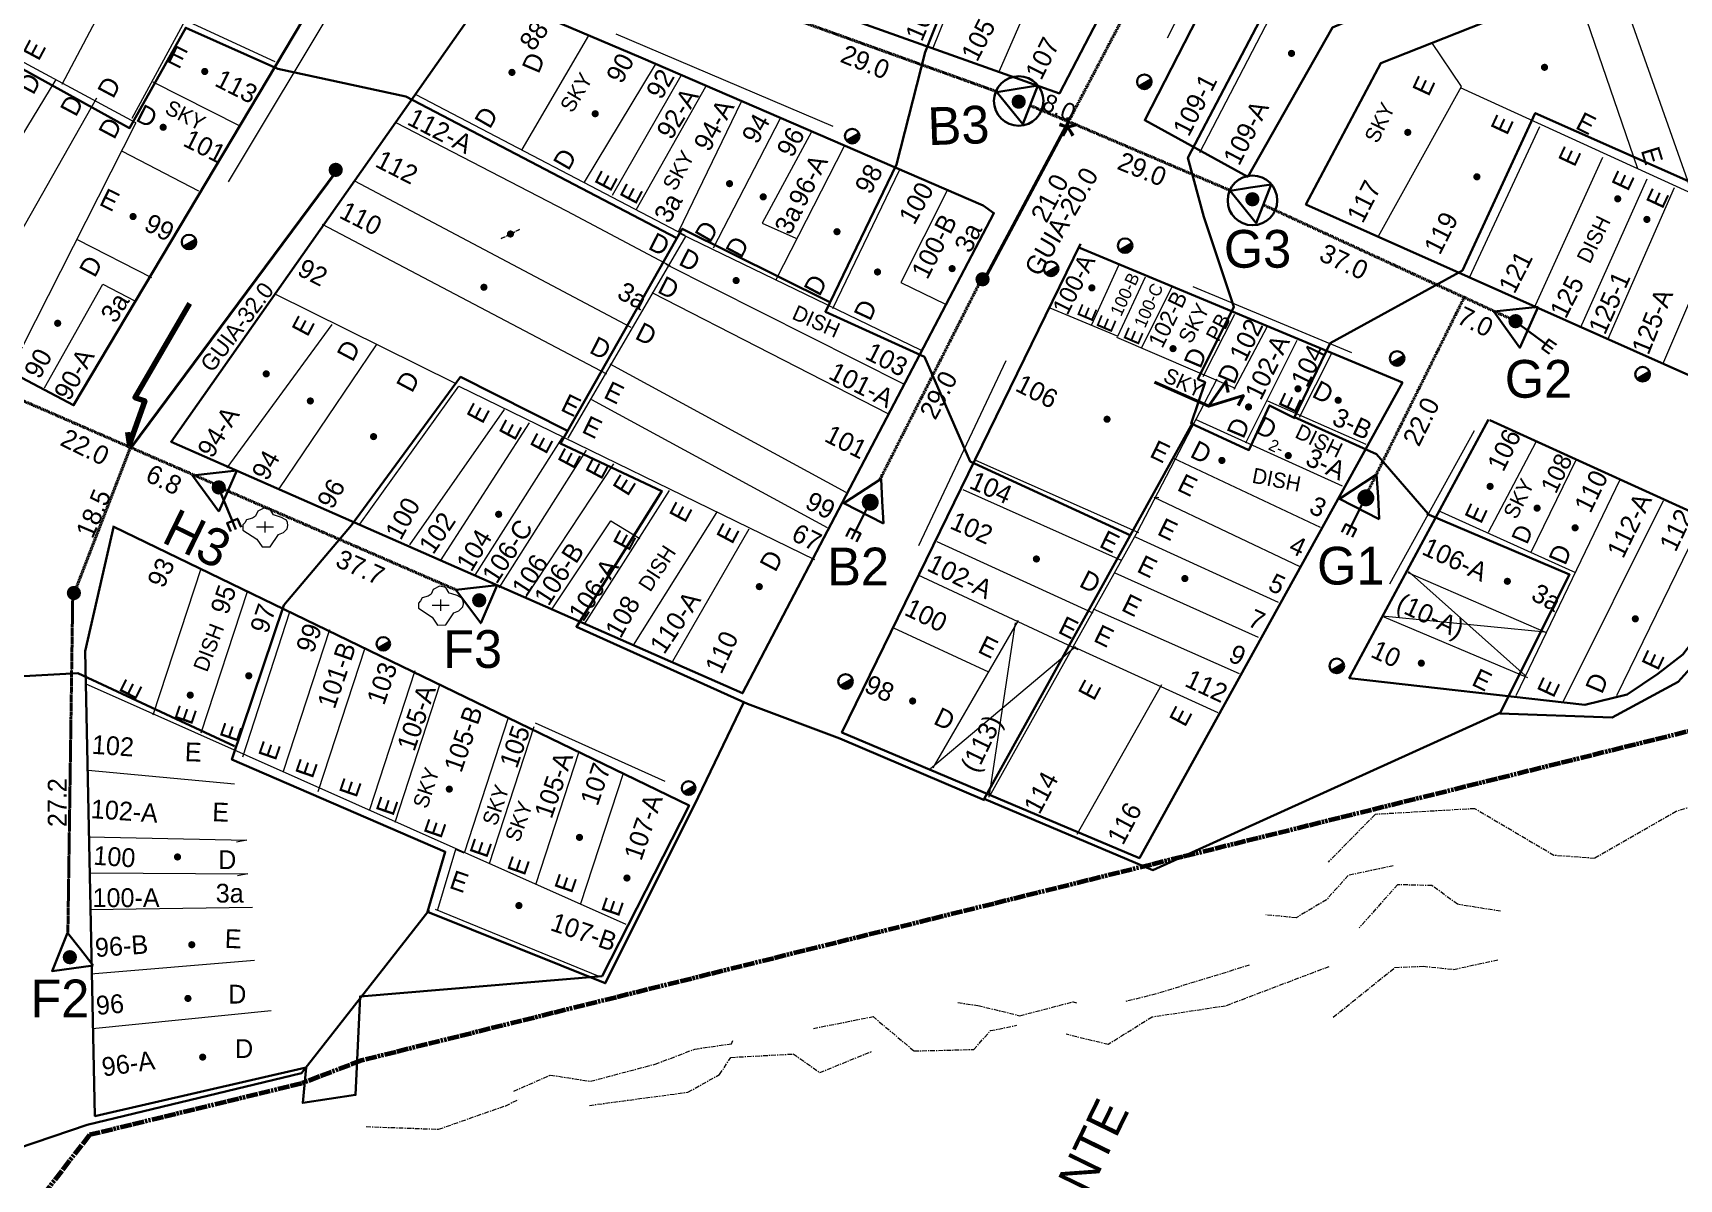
# Model space of a CAD drawing. Header units: millimetres. Extents: x 1234 to 13465, y -4218 to 5585.
# Drawn here: x 5218 to 6640, y 2110 to 3100 of the extents above; entities that cross this region are included whole.
import ezdxf

# ---------------------------------------------------------------- set-up
doc = ezdxf.new("R2010")
doc.units = ezdxf.units.MM
for name, pattern in [('TLSIGC_002', [0.8, 0.5, -0.3]), ('TLSIGC_004', [7, 4, -1, 1, -1]), ('TLSIGC_007', [28, 10, -1, 10, -1, 2, -1, 2, -1])]:
    doc.linetypes.add(name, pattern=pattern)
for name, color, linetype, lineweight in [('APUNTADOR EXISTENTE SECUNDARIO', 82, 'Continuous', 40), ('APUNTADOR PROYECTADO SECUNDARIO', 1, 'Continuous', 80), ('CABLE EXISTENTE AEREO SECUNDARIO', 82, 'TLSIGC_002', 40), ('CABLE EXISTENTE SUBTERRANEO SECUNDARIO', 82, 'Continuous', 40), ('CAJA DE EMPALMES EXISTENTE PRINCIPAL', 82, 'Continuous', 30), ('CLASIFICACION TIPO COMERCIAL TERCERA', 156, 'Continuous', 9), ('CLASIFICACION TIPO RESIDENCIAL C', 156, 'Continuous', 9), ('CLASIFICACION TIPO RESIDENCIAL D', 156, 'Continuous', 9), ('CLASIFICACION TIPO RESIDENCIAL E', 156, 'Continuous', 9), ('CLIENTES COMERCIALES TERCERA', 82, 'TLSIGC_004', 9), ('CLIENTES RESIDENCIALES D', 82, 'TLSIGC_004', 9), ('CLIENTES RESIDENCIALES E', 82, 'TLSIGC_004', 9), ('DISTRITO', 42, 'TLSIGC_007', 60), ('GUIAS EXISTENTES SECUNDARIA', 82, 'Continuous', 20), ('LIMITE DE TERMINAL', 10, 'Continuous', 30), ('LINEAS DE ENERGIA DE BAJA TENSION', 102, 'TLSIGC_014', 20), ('LOTIFICACION 2003', 252, 'Continuous', 15), ('MEDIDAS ENTRE POSTES', 82, 'Continuous', 5), ('NOMBRE DE CALLES', 92, 'TLSIGC_017', 5), ('NUMEROS OFICIALES', 92, 'Continuous', 5), ('OBSTACULOS', 82, 'Continuous', 15), ('PLANIMETRIA 2003', 12, 'Continuous', 30), ('POSTE DE ENERGIA ELECTRICA', 82, 'Continuous', 30), ('POSTES EXISTENTES SECUNDARIOS', 82, 'Continuous', 30), ('RIOS', 161, 'TLSIGC_004', 20), ('TERMINAL EXISTENTE EN POSTE', 82, 'Continuous', 30), ('TERMINAL PROYECTADA EN POSTE', 1, 'Continuous', 60)]:
    doc.layers.add(name, color=color, linetype=linetype, lineweight=lineweight)
doc.linetypes.add('TLSIGC_014', pattern='A,8,["\\\\\\",Standard,S=1,R=0,X=-1,Y=-0.5],1', length=9)
doc.linetypes.add('TLSIGC_017', pattern='A,0.5,["=",Standard,S=1.6,R=0,X=-0.2,Y=-0.8],0.5', length=1)

msp = doc.modelspace()

# ---------------------------------------------------------------- hatches: boundary and pattern name
at = {"layer": 'CLIENTES COMERCIALES TERCERA'}
h = msp.add_hatch(color=256, dxfattribs=at)
edge = h.paths.add_edge_path()
edge.add_arc((5630.5, 2926.5), 3.12, 0, 360)
at = {"layer": 'CLIENTES RESIDENCIALES D'}
h = msp.add_hatch(color=256, dxfattribs=at)
edge = h.paths.add_edge_path()
edge.add_arc((6523.5, 3070.5), 3.12, 0, 360)
h = msp.add_hatch(color=256, dxfattribs=at)
edge = h.paths.add_edge_path()
edge.add_arc((5631.8, 3066.1), 3.12, 0, 360)
h = msp.add_hatch(color=256, dxfattribs=at)
edge = h.paths.add_edge_path()
edge.add_arc((5703.7, 3030.4), 3.12, 0, 360)
h = msp.add_hatch(color=256, dxfattribs=at)
edge = h.paths.add_edge_path()
edge.add_arc((5330.6, 3018.7), 3.12, 0, 360)
h = msp.add_hatch(color=256, dxfattribs=at)
edge = h.paths.add_edge_path()
edge.add_arc((6405.4, 3014.3), 3.12, 0, 360)
h = msp.add_hatch(color=256, dxfattribs=at)
edge = h.paths.add_edge_path()
edge.add_arc((5819.7, 2970), 3.12, 0, 360)
h = msp.add_hatch(color=256, dxfattribs=at)
edge = h.paths.add_edge_path()
edge.add_arc((5848.8, 2958.6), 3.12, 0, 360)
h = msp.add_hatch(color=256, dxfattribs=at)
edge = h.paths.add_edge_path()
edge.add_arc((5912.5, 2928.5), 3.12, 0, 360)
h = msp.add_hatch(color=256, dxfattribs=at)
edge = h.paths.add_edge_path()
edge.add_arc((5825.4, 2886.3), 3.12, 0, 360)
h = msp.add_hatch(color=256, dxfattribs=at)
edge = h.paths.add_edge_path()
edge.add_arc((5947.5, 2893.7), 3.12, 0, 360)
h = msp.add_hatch(color=256, dxfattribs=at)
edge = h.paths.add_edge_path()
edge.add_arc((6011.9, 2896.6), 3.12, 0, 360)
h = msp.add_hatch(color=256, dxfattribs=at)
edge = h.paths.add_edge_path()
edge.add_arc((5607.6, 2880.5), 3.12, 0, 360)
h = msp.add_hatch(color=256, dxfattribs=at)
edge = h.paths.add_edge_path()
edge.add_arc((5239.5, 2849.4), 3.12, 0, 360)
h = msp.add_hatch(color=256, dxfattribs=at)
edge = h.paths.add_edge_path()
edge.add_arc((6202.7, 2827.5), 3.12, 0, 360)
h = msp.add_hatch(color=256, dxfattribs=at)
edge = h.paths.add_edge_path()
edge.add_arc((5457.7, 2782.3), 3.12, 0, 360)
h = msp.add_hatch(color=256, dxfattribs=at)
edge = h.paths.add_edge_path()
edge.add_arc((6267.9, 2777.1), 3.12, 0, 360)
h = msp.add_hatch(color=256, dxfattribs=at)
edge = h.paths.add_edge_path()
edge.add_arc((6345.3, 2782.9), 3.12, 0, 360)
h = msp.add_hatch(color=256, dxfattribs=at)
edge = h.paths.add_edge_path()
edge.add_arc((6145.7, 2766.5), 3.12, 0, 360)
h = msp.add_hatch(color=256, dxfattribs=at)
edge = h.paths.add_edge_path()
edge.add_arc((5512.3, 2751.5), 3.12, 0, 360)
h = msp.add_hatch(color=256, dxfattribs=at)
edge = h.paths.add_edge_path()
edge.add_arc((6244.9, 2730.9), 3.12, 0, 360)
h = msp.add_hatch(color=256, dxfattribs=at)
edge = h.paths.add_edge_path()
edge.add_arc((6302.2, 2735.1), 3.12, 0, 360)
h = msp.add_hatch(color=256, dxfattribs=at)
edge = h.paths.add_edge_path()
edge.add_arc((6517.1, 2689.7), 3.12, 0, 360)
h = msp.add_hatch(color=256, dxfattribs=at)
edge = h.paths.add_edge_path()
edge.add_arc((6549.9, 2672.7), 3.12, 0, 360)
h = msp.add_hatch(color=256, dxfattribs=at)
edge = h.paths.add_edge_path()
edge.add_arc((6084.7, 2645.8), 3.12, 0, 360)
h = msp.add_hatch(color=256, dxfattribs=at)
edge = h.paths.add_edge_path()
edge.add_arc((6212.9, 2628.9), 3.12, 0, 360)
h = msp.add_hatch(color=256, dxfattribs=at)
edge = h.paths.add_edge_path()
edge.add_arc((5845.4, 2621.9), 3.12, 0, 360)
h = msp.add_hatch(color=256, dxfattribs=at)
edge = h.paths.add_edge_path()
edge.add_arc((6491.4, 2626.5), 3.12, 0, 360)
h = msp.add_hatch(color=256, dxfattribs=at)
edge = h.paths.add_edge_path()
edge.add_arc((6601.9, 2594.1), 3.12, 0, 360)
h = msp.add_hatch(color=256, dxfattribs=at)
edge = h.paths.add_edge_path()
edge.add_arc((6417.1, 2555.8), 3.12, 0, 360)
h = msp.add_hatch(color=256, dxfattribs=at)
edge = h.paths.add_edge_path()
edge.add_arc((5977.8, 2523.1), 3.12, 0, 360)
h = msp.add_hatch(color=256, dxfattribs=at)
edge = h.paths.add_edge_path()
edge.add_arc((5343, 2388.4), 3.12, 0, 360)
h = msp.add_hatch(color=256, dxfattribs=at)
edge = h.paths.add_edge_path()
edge.add_arc((5352, 2266.2), 3.12, 0, 360)
h = msp.add_hatch(color=256, dxfattribs=at)
edge = h.paths.add_edge_path()
edge.add_arc((5364.7, 2215.5), 3.12, 0, 360)
at = {"layer": 'CLIENTES RESIDENCIALES E'}
h = msp.add_hatch(color=256, dxfattribs=at)
edge = h.paths.add_edge_path()
edge.add_arc((6305, 3082.5), 3.12, 0, 360)
h = msp.add_hatch(color=256, dxfattribs=at)
edge = h.paths.add_edge_path()
edge.add_arc((5366.5, 3066.9), 3.12, 0, 360)
h = msp.add_hatch(color=256, dxfattribs=at)
edge = h.paths.add_edge_path()
edge.add_arc((6465.1, 2975.9), 3.12, 0, 360)
h = msp.add_hatch(color=256, dxfattribs=at)
edge = h.paths.add_edge_path()
edge.add_arc((6586.7, 2956.9), 3.12, 0, 360)
h = msp.add_hatch(color=256, dxfattribs=at)
edge = h.paths.add_edge_path()
edge.add_arc((5304.6, 2941.6), 3.12, 0, 360)
h = msp.add_hatch(color=256, dxfattribs=at)
edge = h.paths.add_edge_path()
edge.add_arc((6611.9, 2939.1), 3.12, 0, 360)
h = msp.add_hatch(color=256, dxfattribs=at)
edge = h.paths.add_edge_path()
edge.add_arc((6132.6, 2880), 3.12, 0, 360)
h = msp.add_hatch(color=256, dxfattribs=at)
edge = h.paths.add_edge_path()
edge.add_arc((5419.6, 2805.7), 3.12, 0, 360)
h = msp.add_hatch(color=256, dxfattribs=at)
edge = h.paths.add_edge_path()
edge.add_arc((6310.6, 2792.8), 3.12, 0, 360)
h = msp.add_hatch(color=256, dxfattribs=at)
edge = h.paths.add_edge_path()
edge.add_arc((6476.5, 2708.5), 3.12, 0, 360)
h = msp.add_hatch(color=256, dxfattribs=at)
edge = h.paths.add_edge_path()
edge.add_arc((5620.3, 2684.4), 3.12, 0, 360)
h = msp.add_hatch(color=256, dxfattribs=at)
edge = h.paths.add_edge_path()
edge.add_arc((5404.5, 2544.9), 3.12, 0, 360)
h = msp.add_hatch(color=256, dxfattribs=at)
edge = h.paths.add_edge_path()
edge.add_arc((5354, 2528.2), 3.12, 0, 360)
h = msp.add_hatch(color=256, dxfattribs=at)
edge = h.paths.add_edge_path()
edge.add_arc((5577.7, 2447), 3.12, 0, 360)
h = msp.add_hatch(color=256, dxfattribs=at)
edge = h.paths.add_edge_path()
edge.add_arc((5690.1, 2405.3), 3.12, 0, 360)
h = msp.add_hatch(color=256, dxfattribs=at)
edge = h.paths.add_edge_path()
edge.add_arc((5731.1, 2370.2), 3.12, 0, 360)
h = msp.add_hatch(color=256, dxfattribs=at)
edge = h.paths.add_edge_path()
edge.add_arc((5637.8, 2346.4), 3.12, 0, 360)
h = msp.add_hatch(color=256, dxfattribs=at)
edge = h.paths.add_edge_path()
edge.add_arc((5355.3, 2312.6), 3.12, 0, 360)
at = {"layer": 'POSTE DE ENERGIA ELECTRICA'}
for points in [[(6183.3, 3061.1), (6183.7, 3060.4), (6184, 3059.6), (6184.1, 3058.9), (6184.2, 3058.1), (6184.1, 3057), (6184, 3056.3), (6183.7, 3055.6), (6183.3, 3054.9), (6182.9, 3054.2), (6182.5, 3053.7), (6182, 3053.2), (6181.3, 3052.7), (6180.9, 3052.5), (6180.1, 3052.1), (6179.3, 3051.8), (6178.2, 3051.7), (6177.4, 3051.7), (6176.6, 3051.8), (6175.8, 3052.1), (6175.2, 3052.3), (6174.7, 3052.6), (6173.9, 3053.2), (6173.2, 3053.8), (6172.8, 3054.4), (6172.4, 3054.8)], [(5931.1, 3014.3), (5931.4, 3013.5), (5931.7, 3012.7), (5931.8, 3012.1), (5931.9, 3011.3), (5931.8, 3010.2), (5931.7, 3009.5), (5931.4, 3008.7), (5931, 3008), (5930.6, 3007.4), (5930.2, 3006.9), (5929.7, 3006.3), (5929, 3005.8), (5928.6, 3005.6), (5927.8, 3005.3), (5927, 3005), (5925.9, 3004.9), (5925.1, 3004.9), (5924.3, 3005), (5923.5, 3005.2), (5922.9, 3005.5), (5922.4, 3005.8), (5921.6, 3006.3), (5920.9, 3006.9), (5920.5, 3007.5), (5920.1, 3008)], [(5358.4, 2922.7), (5358.8, 2922), (5359, 2921.2), (5359.1, 2920.5), (5359.2, 2919.7), (5359.1, 2918.7), (5359, 2918), (5358.7, 2917.2), (5358.4, 2916.5), (5357.9, 2915.8), (5357.6, 2915.3), (5357, 2914.8), (5356.3, 2914.3), (5355.9, 2914.1), (5355.2, 2913.7), (5354.3, 2913.5), (5353.3, 2913.3), (5352.5, 2913.4), (5351.6, 2913.5), (5350.8, 2913.7), (5350.2, 2913.9), (5349.7, 2914.2), (5348.9, 2914.8), (5348.3, 2915.4), (5347.8, 2916), (5347.4, 2916.5)], [(6166.7, 2919.5), (6167.1, 2918.8), (6167.3, 2918), (6167.5, 2917.3), (6167.6, 2916.5), (6167.5, 2915.4), (6167.3, 2914.7), (6167.1, 2914), (6166.7, 2913.3), (6166.3, 2912.6), (6165.9, 2912.1), (6165.3, 2911.6), (6164.7, 2911.1), (6164.3, 2910.9), (6163.5, 2910.5), (6162.7, 2910.2), (6161.6, 2910.1), (6160.8, 2910.1), (6160, 2910.2), (6159.2, 2910.5), (6158.6, 2910.7), (6158, 2911), (6157.2, 2911.6), (6156.6, 2912.2), (6156.1, 2912.8), (6155.8, 2913.2)], [(6102.8, 2899.6), (6103.2, 2898.9), (6103.5, 2898.1), (6103.6, 2897.4), (6103.7, 2896.6), (6103.6, 2895.5), (6103.5, 2894.8), (6103.2, 2894.1), (6102.8, 2893.4), (6102.4, 2892.7), (6102, 2892.2), (6101.5, 2891.7), (6100.8, 2891.2), (6100.4, 2891), (6099.6, 2890.6), (6098.8, 2890.4), (6097.7, 2890.2), (6096.9, 2890.3), (6096.1, 2890.4), (6095.3, 2890.6), (6094.7, 2890.8), (6094.1, 2891.1), (6093.4, 2891.7), (6092.7, 2892.3), (6092.2, 2892.9), (6091.9, 2893.3)], [(6401.6, 2822.2), (6402, 2821.4), (6402.3, 2820.6), (6402.4, 2820), (6402.5, 2819.2), (6402.4, 2818.1), (6402.3, 2817.4), (6402, 2816.6), (6401.6, 2815.9), (6401.2, 2815.3), (6400.8, 2814.8), (6400.3, 2814.2), (6399.6, 2813.7), (6399.2, 2813.5), (6398.4, 2813.2), (6397.6, 2812.9), (6396.5, 2812.8), (6395.7, 2812.8), (6394.9, 2812.9), (6394.1, 2813.1), (6393.5, 2813.4), (6392.9, 2813.7), (6392.2, 2814.2), (6391.5, 2814.8), (6391, 2815.4), (6390.7, 2815.9)], [(6613.6, 2808.5), (6614, 2807.8), (6614.3, 2806.9), (6614.4, 2806.3), (6614.5, 2805.5), (6614.4, 2804.4), (6614.3, 2803.7), (6614, 2803), (6613.6, 2802.2), (6613.2, 2801.6), (6612.8, 2801.1), (6612.3, 2800.6), (6611.6, 2800.1), (6611.2, 2799.8), (6610.4, 2799.5), (6609.6, 2799.2), (6608.5, 2799.1), (6607.7, 2799.1), (6606.9, 2799.2), (6606.1, 2799.5), (6605.5, 2799.7), (6605, 2800), (6604.2, 2800.5), (6603.5, 2801.2), (6603.1, 2801.7), (6602.7, 2802.2)], [(5525.8, 2575.4), (5526.1, 2574.7), (5526.4, 2574), (5526.5, 2573.4), (5526.6, 2572.6), (5526.5, 2571.6), (5526.4, 2571), (5526.1, 2570.3), (5525.8, 2569.6), (5525.4, 2569), (5525, 2568.5), (5524.5, 2568), (5523.9, 2567.6), (5523.5, 2567.4), (5522.8, 2567), (5522, 2566.8), (5521, 2566.7), (5520.3, 2566.7), (5519.5, 2566.8), (5518.7, 2567), (5518.2, 2567.2), (5517.7, 2567.5), (5516.9, 2568), (5516.4, 2568.6), (5515.9, 2569.1), (5515.6, 2569.6)], [(6349.5, 2556.5), (6349.9, 2555.8), (6350.1, 2555), (6350.3, 2554.3), (6350.4, 2553.5), (6350.3, 2552.4), (6350.1, 2551.7), (6349.9, 2551), (6349.5, 2550.3), (6349.1, 2549.6), (6348.7, 2549.1), (6348.1, 2548.6), (6347.5, 2548.1), (6347, 2547.9), (6346.3, 2547.5), (6345.5, 2547.3), (6344.4, 2547.1), (6343.6, 2547.2), (6342.8, 2547.3), (6341.9, 2547.5), (6341.4, 2547.7), (6340.8, 2548), (6340, 2548.6), (6339.4, 2549.2), (6338.9, 2549.8), (6338.6, 2550.2)], [(5925.4, 2543.1), (5925.8, 2542.4), (5926, 2541.6), (5926.1, 2540.9), (5926.2, 2540.1), (5926.1, 2539.1), (5926, 2538.4), (5925.7, 2537.6), (5925.4, 2536.9), (5924.9, 2536.3), (5924.6, 2535.7), (5924, 2535.2), (5923.3, 2534.7), (5922.9, 2534.5), (5922.2, 2534.1), (5921.3, 2533.9), (5920.3, 2533.7), (5919.5, 2533.8), (5918.6, 2533.9), (5917.8, 2534.1), (5917.2, 2534.3), (5916.7, 2534.6), (5915.9, 2535.2), (5915.3, 2535.8), (5914.8, 2536.4), (5914.4, 2536.9)], [(5789.4, 2450.9), (5789.7, 2450.2), (5790, 2449.4), (5790.1, 2448.8), (5790.2, 2448.1), (5790.1, 2447.1), (5790, 2446.4), (5789.7, 2445.7), (5789.4, 2445), (5789, 2444.4), (5788.6, 2444), (5788.1, 2443.5), (5787.5, 2443), (5787.1, 2442.8), (5786.4, 2442.5), (5785.6, 2442.2), (5784.6, 2442.1), (5783.9, 2442.1), (5783.1, 2442.2), (5782.3, 2442.5), (5781.8, 2442.7), (5781.3, 2442.9), (5780.5, 2443.4), (5780, 2444), (5779.5, 2444.6), (5779.2, 2445)]]:
    msp.add_hatch(color=256, dxfattribs=at).paths.add_polyline_path(points)
at = {"layer": 'POSTES EXISTENTES SECUNDARIOS'}
h = msp.add_hatch(color=256, dxfattribs=at)
edge = h.paths.add_edge_path()
edge.add_arc((6069.4, 3040.8), 6.18, 0, 360)
h = msp.add_hatch(color=256, dxfattribs=at)
edge = h.paths.add_edge_path()
edge.add_arc((5479.6, 2981.9), 6.18, 0, 360)
h = msp.add_hatch(color=256, dxfattribs=at)
edge = h.paths.add_edge_path()
edge.add_arc((6271.2, 2956.5), 6.18, 0, 360)
h = msp.add_hatch(color=256, dxfattribs=at)
edge = h.paths.add_edge_path()
edge.add_arc((6038.2, 2887.4), 6.18, 0, 360)
h = msp.add_hatch(color=256, dxfattribs=at)
edge = h.paths.add_edge_path()
edge.add_arc((6498.5, 2851.2), 6.18, 0, 360)
h = msp.add_hatch(color=256, dxfattribs=at)
edge = h.paths.add_edge_path()
edge.add_arc((5378.6, 2707.6), 6.18, 0, 360)
h = msp.add_hatch(color=256, dxfattribs=at)
edge = h.paths.add_edge_path()
edge.add_arc((5941.2, 2694.8), 7.33, 0, 360)
h = msp.add_hatch(color=256, dxfattribs=at)
edge = h.paths.add_edge_path()
edge.add_arc((6369.2, 2698.6), 7.33, 0, 360)
h = msp.add_hatch(color=256, dxfattribs=at)
edge = h.paths.add_edge_path()
edge.add_arc((5253.5, 2616.4), 6.18, 0, 360)
h = msp.add_hatch(color=256, dxfattribs=at)
edge = h.paths.add_edge_path()
edge.add_arc((5603.5, 2610.1), 6.18, 0, 360)
h = msp.add_hatch(color=256, dxfattribs=at)
edge = h.paths.add_edge_path()
edge.add_arc((5250, 2301.8), 6.18, 0, 360)

# ---------------------------------------------------------------- linework, layer by layer
at = {"layer": 'APUNTADOR EXISTENTE SECUNDARIO'}
for points in [[(6186.7, 2798.4), (6233.5, 2777.7), (6263.4, 2786.9), (6258.8, 2778.5)], [(6233.5, 2778.1), (6248.4, 2799.1), (6250.4, 2789.6)]]:
    msp.add_lwpolyline(points, dxfattribs=at)
at = {"layer": 'APUNTADOR PROYECTADO SECUNDARIO'}
msp.add_lwpolyline([(5353.3, 2866.6), (5306.1, 2785.3), (5314.9, 2782.3), (5301.6, 2745.2), (5300, 2755.4)], dxfattribs=at)
at = {"layer": 'CABLE EXISTENTE AEREO SECUNDARIO'}
for p, q in [((5848.3, 3121.9), (6051.3, 3049.2)), ((6253.8, 2963.4), (6113, 3023.4)), ((6280, 2952), (6496.5, 2852.2)), ((5948.8, 2712.9), (6036.5, 2886)), ((6368.7, 2699.6), (6454.8, 2873.1)), ((5196.2, 2788.3), (5374.9, 2710.6)), ((5302.3, 2742.2), (5255.7, 2621.3)), ((5379.8, 2707.4), (5583.5, 2619.1)), ((5248.3, 2322.5), (5252.5, 2613.5))]:
    msp.add_line(p, q, dxfattribs=at)
msp.add_lwpolyline([(6078.5, 3037.8), (6112.4, 3023.6), (6255, 3295.4)], dxfattribs=at)
at = {"layer": 'CABLE EXISTENTE SUBTERRANEO SECUNDARIO'}
for p, q in [((6042, 2891.2), (6112.6, 3024.1)), ((5303, 2742), (5480.2, 2980.8))]:
    msp.add_line(p, q, dxfattribs=at)
at = {"layer": 'CAJA DE EMPALMES EXISTENTE PRINCIPAL'}
for centre in [(6069.4, 3041.4), (6271.3, 2955.5)]:
    msp.add_circle(centre, 21.4, dxfattribs=at)
at = {"layer": 'CLIENTES COMERCIALES TERCERA'}
msp.add_line((5622.6, 2922.5), (5638.3, 2930.5), dxfattribs=at)
msp.add_lwpolyline([(5622.6, 2922.5), (5638.3, 2930.5), (5622.6, 2922.5), (5622.6, 2922.5)], dxfattribs=at)
at = {"layer": 'DISTRITO'}
msp.add_lwpolyline([(6808.5, 2642), (6710.7, 2512.5), (5502, 2212.6), (5450, 2192.7), (5266.9, 2148.3), (5171.4, 2024.3), (4853.5, 2095.3), (4751.5, 2378.7), (4517.2, 2437.7), (4127, 2274.9), (3889.9, 2304.3), (3933.8, 2507.6), (3960.3, 2682.1), (3995.9, 2905.2), (4022, 2984.9), (4052.8, 3081.2), (3981.9, 3107.4), (4053.2, 3340.1), (4115.1, 3517.4), (4193.8, 3506.8), (4512.9, 4207.1)], dxfattribs=at)
at = {"layer": 'LIMITE DE TERMINAL'}
for points in [[(5774.2, 2922.9), (5540.1, 3045.3), (5429.6, 3069.1), (5350.1, 3104.7), (5301.6, 3018), (5136.2, 3109.3), (5229.4, 3281.1), (5278.8, 3328.7), (5340.9, 3473), (5500.3, 3422.3)], [(6307.9, 2767.5), (6285.9, 2778.4), (6268.2, 2739.9), (6218.3, 2762.9), (6230.3, 2798.4), (6224.2, 2801.2), (6255.1, 2863.5), (6229.3, 2941.2), (6215.5, 2992.3), (6308.8, 3170.6), (6332.5, 3159.6), (6431.2, 3302.2), (6574.8, 3360.6), (6655.1, 3215.3), (6805.1, 2902.7)], [(6054.7, 3250.9), (5988.7, 3083.7), (5963.9, 2986.6), (5902.5, 2859.3), (5988.1, 2820.4), (6027.5, 2729.9), (6166.3, 2666)], [(6421.8, 2684.7), (6545.2, 2632.3), (6484.8, 2512.4), (6581.8, 2508.9), (6638.9, 2539.8), (6688.1, 2594.5), (6704, 2635.6), (6809.1, 2888.2), (6803.5, 2902.9), (6515.5, 3031), (6452.7, 2895.1), (6338.5, 2832.2), (6307.7, 2768.2), (6378.5, 2736.2), (6423, 2684.7)], [(5905.7, 2868), (5778.8, 2931.1), (5673.6, 2745.5), (5761.3, 2704.4), (5687.5, 2587.3), (5835.2, 2520.8), (5915, 2490.8), (6040, 2437.5)], [(5832.4, 2522.6), (5789, 2432.4), (5712.4, 2279.3), (5558.8, 2340.9), (5574.2, 2392.9), (5390, 2472.5), (5434.8, 2605.9), (5493.1, 2675), (5587.4, 2803), (5679.3, 2756.7)], [(6219.7, 2763.7), (6039.5, 2438.5), (6185.2, 2377.1), (6486.4, 2513.4)], [(5392.1, 2484.1), (5256.9, 2547.3), (5173.7, 2542.6), (5077.4, 2574.2), (5080.5, 2155.2), (5189.2, 2131.3), (5265.1, 2157.1), (5450, 2201.5), (5560.3, 2342.5)]]:
    msp.add_lwpolyline(points, dxfattribs=at)
at = {"layer": 'LINEAS DE ENERGIA DE BAJA TENSION'}
for p, q in [((6198, 3096.1), (6240.3, 3179.5)), ((5386.9, 2971.6), (5486.3, 3137.2)), ((5721.6, 3099.5), (5909, 3019.6)), ((6219.7, 2881.2), (6356.7, 2824.1)), ((5983.2, 2657.4), (6058.6, 2817.3)), ((6389.8, 2624.2), (6463, 2756.8)), ((5651.9, 2504.3), (5763.8, 2454))]:
    msp.add_line(p, q, dxfattribs=at)
at = {"layer": 'LOTIFICACION 2003'}
for p, q in [((5995.4, 3087.2), (6098.7, 3342.7)), ((5336.8, 3233.3), (5243, 3055.7)), ((6052.9, 3067.5), (6123.7, 3230.2)), ((5402.3, 3208.5), (5303.4, 3026.4)), ((6583.8, 3151.4), (6650.5, 2963)), ((6549.6, 3141.5), (6603.9, 2983.1)), ((5427.3, 3075.2), (5349.4, 3111.1)), ((5697.8, 3097.9), (5640.2, 2999.4)), ((5755.4, 3073), (5694.1, 2971.4)), ((5113.3, 2854.8), (5238.2, 3059.9)), ((5396.6, 3020), (5322.1, 3057.7)), ((5777.5, 3063), (5718.4, 2959.8)), ((5153.5, 2833), (5273.3, 3044.1)), ((5781.5, 2925.2), (5549, 3046.8)), ((5798.8, 3053.5), (5738.7, 2947.1)), ((6450.5, 3053), (6715.6, 2931.9)), ((5829.7, 3040.7), (5775.4, 2928.1)), ((5199.1, 2809.2), (5307.2, 3022.7)), ((5805.9, 2914.5), (5863.5, 3026.1)), ((6458.8, 2888.9), (6519.5, 3019.4)), ((5860, 2887.3), (5918.6, 3002.1)), ((5361.4, 2963.6), (5295.6, 2997.8)), ((6514.6, 2862.4), (6573.8, 2992.9)), ((5495.7, 2972.3), (5734.6, 2846.1)), ((5966.1, 2981.3), (5908.6, 2861.8)), ((6554.5, 2845.6), (6612.1, 2974.3)), ((6578.3, 2835.3), (6635.6, 2966.6)), ((6625.8, 2814.1), (6681.7, 2945.4)), ((5467.8, 2935.1), (5713.5, 2805.7)), ((5320.8, 2888.6), (5256.6, 2921.5)), ((5680.2, 2750.1), (5782.2, 2925)), ((5777, 2926.8), (5984.6, 2826.5)), ((5970.7, 2796.6), (5765.1, 2900.3)), ((6132.5, 2848.3), (6155.9, 2899.5)), ((5427.1, 2874.7), (5582.3, 2797.9)), ((6175.5, 2828.3), (6202, 2880.8)), ((6228.7, 2803.3), (6256.1, 2857.4)), ((5385.8, 2724.5), (5476.4, 2848.4)), ((6255.5, 2792.4), (6284, 2846.3)), ((5430.8, 2706.5), (5514.8, 2830.9)), ((6153.9, 2837.5), (6256.4, 2793.3)), ((6265.5, 2746.1), (6309.9, 2834.9)), ((6311.8, 2768.2), (6340.1, 2824.1)), ((5920.5, 2703.2), (5716.5, 2814)), ((6171.8, 2668.8), (6240.8, 2801.3)), ((5543.6, 2657.9), (5625.5, 2775)), ((5904.2, 2672.8), (5700.9, 2783.4)), ((6284.4, 2782.3), (6369.3, 2744.9)), ((5570, 2644.1), (5647, 2763.5)), ((6349, 2708.7), (6222.2, 2766.2)), ((5599.9, 2631.8), (5675.4, 2750.8)), ((6516.1, 2746.7), (6474.8, 2668.6)), ((5620.8, 2620.8), (5696.3, 2739.9)), ((6032.2, 2731.2), (6172.8, 2668.7)), ((6329.9, 2673), (6202.7, 2733)), ((6550.3, 2730.7), (6511.6, 2651.5)), ((5643.9, 2612.9), (5719.9, 2727.9)), ((5694.5, 2589.6), (5767.9, 2704.9)), ((6021.2, 2705.9), (6158, 2644.7)), ((6588.5, 2714.3), (6498.7, 2527.5)), ((6431.7, 2687.6), (6550.3, 2634)), ((6626, 2696.1), (6539.4, 2522.1)), ((5736.7, 2571.3), (5808.7, 2686)), ((6660, 2680), (6585.7, 2527.6)), ((5770.8, 2557.4), (5836.6, 2671.8)), ((5998.6, 2660.8), (6133.5, 2599.3)), ((6044.5, 2441.2), (6172.3, 2669.7)), ((6293.8, 2608.2), (6170.3, 2664.5)), ((5363.2, 2637.3), (5321.6, 2511)), ((5982.3, 2632), (6120.5, 2567.7)), ((6276.6, 2578.1), (6152.8, 2633.4)), ((6405.5, 2634.2), (6524.8, 2582.3)), ((6406.1, 2635.1), (6506.9, 2545.2)), ((5403, 2617.4), (5363, 2495.3)), ((6260.2, 2546.5), (6134, 2602.4)), ((5439.6, 2599.8), (5399.1, 2474.6)), ((5995.4, 2465.4), (6069.1, 2592.7)), ((6066.4, 2590.7), (6043.7, 2440)), ((6524.1, 2582.7), (6383.3, 2596.3)), ((6384.8, 2595.9), (6508.8, 2543.5)), ((5474.2, 2584.5), (5434.2, 2462.3)), ((5961.2, 2586.4), (6043.2, 2548.2)), ((5504.7, 2568.7), (5464.1, 2444.7)), ((5993.1, 2464.9), (6118.6, 2570.2)), ((6241.8, 2512.9), (6117.2, 2569.6)), ((5548, 2549.1), (5508.5, 2428.2)), ((5730.5, 2330.2), (5263.6, 2537.9)), ((5569.6, 2537.8), (5530.6, 2418.3)), ((6120, 2408.1), (6192.9, 2537.5)), ((5650.6, 2500.8), (5612, 2382.6)), ((5689.4, 2478.3), (5652.4, 2365.1)), ((5265.7, 2463.5), (5392.1, 2451.5)), ((5727.7, 2460.6), (5690.9, 2347.8)), ((5267.4, 2343), (5407.7, 2345.1)), ((5707, 2285.2), (5565.8, 2342.9)), ((5268.2, 2287.4), (5409.4, 2299.2)), ((5269.7, 2240.2), (5423.9, 2255.9))]:
    msp.add_line(p, q, dxfattribs=at)
for points in [[(4903.8, 3017), (4994.9, 3191.1), (5306.6, 3022.9)], [(6225.9, 2996.9), (6312.9, 3164.6), (6262.6, 3188.4)], [(6380.2, 2924.7), (6451.9, 3053.8), (6426.1, 3091.8)], [(5531.4, 3022.7), (5678.9, 2946.4), (5768.4, 2898.9)], [(5890.4, 3014.7), (5848, 2935.9), (5877, 2922.9)], [(6007.4, 2963.5), (5967.7, 2884.5), (6006.2, 2865.8)], [(6096.2, 2862.7), (6155.1, 2838.2), (6178.9, 2889.6)], [(5228.2, 2793.6), (5278.5, 2883.1), (5306.1, 2868.8)], [(5957.4, 2770.9), (5752.8, 2875.6), (5752.8, 2875.6)], [(5500.3, 2675.8), (5585.8, 2795), (5893.2, 2645.3)], [(6312.5, 2639.1), (6186.4, 2698.8), (6189.2, 2699.2), (6190.3, 2698.8)], [(5666.4, 2602.8), (5717.1, 2678.6), (5742.3, 2663.4)], [(5628.4, 2508.6), (5590.4, 2391.7), (5583.1, 2394.8), (5567.4, 2342.6)], [(5266.5, 2405.7), (5402.9, 2403), (5393.8, 2401.2), (5393.8, 2401.2)], [(5268, 2374.8), (5403.8, 2373.9), (5394.7, 2372.1), (5394.7, 2372.1)]]:
    msp.add_lwpolyline(points, dxfattribs=at)
at = {"layer": 'OBSTACULOS'}
for p, q in [((5411.3, 2673.5), (5425.9, 2673.5)), ((5418.5, 2678.3), (5418.5, 2668.6)), ((5562.9, 2605.9), (5577.5, 2605.9)), ((5570.1, 2610.8), (5570.1, 2601.1))]:
    msp.add_line(p, q, dxfattribs=at)
for points in [[(5399.5, 2675.3), (5399.5, 2670.7), (5411.5, 2662.9), (5416, 2656.2), (5423.1, 2656.4), (5430.1, 2666.9), (5434.4, 2668.7), (5437.7, 2671.9), (5438.3, 2674.6), (5438.1, 2677.2), (5437, 2679.2), (5435.5, 2680.2), (5432.8, 2681.7), (5428.4, 2683.1), (5425.9, 2683.9), (5423, 2688.6), (5417.6, 2689.7), (5412.3, 2687), (5410.3, 2682.9), (5407.7, 2681.1), (5402.7, 2679.7), (5401.1, 2677.1), (5399.5, 2675.3)], [(5551.1, 2607.7), (5551.1, 2603.2), (5563, 2595.4), (5567.6, 2588.7), (5574.7, 2588.9), (5581.7, 2599.4), (5586, 2601.1), (5589.3, 2604.4), (5589.9, 2607.1), (5589.7, 2609.7), (5588.6, 2611.7), (5587.1, 2612.7), (5584.4, 2614.2), (5580, 2615.6), (5577.5, 2616.4), (5574.6, 2621.1), (5569.1, 2622.2), (5563.9, 2619.4), (5561.9, 2615.4), (5559.3, 2613.6), (5554.2, 2612.2), (5552.7, 2609.6), (5551.1, 2607.7)]]:
    msp.add_lwpolyline(points, dxfattribs=at)
at = {"layer": 'PLANIMETRIA 2003'}
for points in [[(5904, 4643.6), (5613.4, 3933.6), (5950.9, 3779.1), (5647.6, 3210.8), (6104.5, 3047.9), (6281.4, 3387.8), (6280.6, 3393.1), (6278.4, 3401.7), (6016.8, 3487.9)], [(6514.4, 3460.1), (6373.1, 3405.3), (6178.3, 3024.8), (6267.2, 2975.9), (6340.3, 3105), (6639.6, 3231.8)], [(4943.4, 3385.4), (4754.2, 3042.3), (5253.3, 2778.6), (5489.1, 3175.5), (4947.2, 3382.5)], [(6658.4, 3183.6), (6382.1, 3074.2), (6317.5, 2952.1), (6740.5, 2763.3), (6794.8, 2894.8), (6659.6, 3183.2)], [(5609.8, 3134.8), (5337.4, 2747.1), (5831, 2529.8), (6048, 2944.6), (6038.6, 2951), (5743, 3079.1), (5605.3, 3137.7)], [(6121.2, 2914.9), (6400.7, 2798.2), (6173.7, 2387.4), (5916.8, 2496), (6122.7, 2917.9)], [(6475.1, 2766.2), (6354.8, 2542.9), (6558.4, 2519.8), (6594.9, 2528.6), (6621.4, 2546.6), (6642.8, 2563.3), (6659.8, 2585.4), (6697.6, 2664.8), (6476.2, 2765.8)], [(5287.9, 2674.3), (5263.1, 2566.2), (5271.6, 2164.5), (5454.2, 2206.5), (5451.1, 2176), (5496.8, 2182.8), (5500.6, 2268), (5709.7, 2285.5), (5784.7, 2432.9), (5288, 2673.7)]]:
    msp.add_lwpolyline(points, dxfattribs=at)
at = {"layer": 'POSTE DE ENERGIA ELECTRICA'}
for centre, radius in [((6177.9, 3058), 6.3), ((5925.6, 3011.1), 6.3), ((5352.9, 2919.6), 6.3), ((6161.3, 2916.4), 6.3), ((6097.4, 2896.5), 6.3), ((6396.2, 2819), 6.3), ((6608.2, 2805.4), 6.3), ((5520.7, 2572.5), 5.87), ((6344.1, 2553.4), 6.3), ((5919.9, 2540), 6.3), ((5784.3, 2447.9), 5.87)]:
    msp.add_circle(centre, radius, dxfattribs=at)
at = {"layer": 'RIOS'}
for points in [[(6744.6, 2461.6), (6637.1, 2427.6), (6566.7, 2387.2), (6531.4, 2389.7), (6463.3, 2430.1), (6377.3, 2425.1), (6336.7, 2384)], [(6392.9, 2380.8), (6354, 2372.4), (6335.1, 2351.4), (6309, 2335.8), (6282.7, 2338.4)], [(6485.5, 2341.5), (6448.3, 2347.5), (6426.4, 2363.7), (6396.5, 2364.4), (6363.4, 2327.1), (6363.4, 2327.1)], [(6337.3, 2293.6), (6247.9, 2259.6), (6184.6, 2250), (6146.7, 2226.4), (6110.3, 2235.2)], [(6268.5, 2294.9), (6188, 2270.1), (6161.8, 2263.5)], [(6341.1, 2250), (6394.3, 2292.9), (6418.8, 2294), (6445.1, 2291.3), (6484, 2299.7)], [(6016.9, 2262.6), (6034.2, 2260.1), (6070.5, 2251.3), (6116.5, 2263.3), (6119.2, 2262.4)], [(5892.1, 2240.3), (5943.6, 2250.5), (5979.1, 2220.8), (6030.7, 2222.1), (6045.1, 2238.4), (6067.8, 2243)], [(5633.5, 2186.2), (5665.1, 2200), (5699.5, 2194.6), (5755.6, 2209.5), (5789.8, 2222.4), (5821.5, 2227.1), (5822.4, 2229.8)], [(5698.7, 2173.8), (5783.8, 2185.2), (5811.1, 2200.5), (5820.8, 2215.3), (5874.7, 2218.2), (5897.7, 2202.2), (5942.9, 2220.6)], [(5506, 2155.5), (5568.5, 2153.2), (5626.4, 2173.5), (5637.2, 2178.9)]]:
    msp.add_lwpolyline(points, dxfattribs=at)
at = {"layer": 'TERMINAL EXISTENTE EN POSTE'}
for p, q in [((6530.8, 2826.9), (6501.8, 2848.3)), ((5393.4, 2671.4), (5379.6, 2704.7)), ((5924.9, 2662.9), (5941, 2695.2)), ((6352.9, 2666.7), (6369, 2699))]:
    msp.add_line(p, q, dxfattribs=at)
for points in [[(6085.9, 3054.7), (6073, 3021.3), (6050.4, 3049.1), (6068.2, 3052), (6085.9, 3054.7)], [(6287.4, 2969.4), (6274.5, 2935.9), (6251.9, 2963.7), (6269.7, 2966.6), (6287.4, 2969.4)], [(6518.1, 2863.5), (6502.3, 2828.3), (6479.6, 2859.5), (6498.9, 2861.5), (6518.1, 2863.5)], [(6533.7, 2830.8), (6527.3, 2835.5), (6521.5, 2827.6), (6527.9, 2822.9)], [(5378.6, 2686.9), (5355.8, 2717.9), (5394.1, 2722.3), (5386.4, 2704.5), (5378.6, 2686.9)], [(6380.8, 2680.3), (6346.3, 2697.7), (6378.5, 2718.9), (6379.7, 2699.6), (6380.8, 2680.3)], [(5952.7, 2676.5), (5918.3, 2693.9), (5950.5, 2715.1), (5951.6, 2695.8), (5952.7, 2676.5)], [(5397.9, 2673.2), (5394.9, 2680.5), (5385.8, 2676.8), (5388.9, 2669.5)], [(6357.3, 2664.5), (6360.8, 2671.6), (6352, 2676), (6348.5, 2668.9)], [(5929.2, 2660.7), (5932.8, 2667.8), (5924, 2672.2), (5920.5, 2665.1)], [(5619, 2623.2), (5604.8, 2590.3), (5583.3, 2619), (5601.2, 2621.2), (5619, 2623.2)], [(5270.1, 2294.5), (5234.6, 2289.8), (5248.1, 2323), (5259.1, 2308.7), (5270.1, 2294.5)]]:
    msp.add_lwpolyline(points, dxfattribs=at)

# ---------------------------------------------------------------- texts
at = {"layer": 'CLASIFICACION TIPO COMERCIAL TERCERA'}
for rotation, p in [(60, (5767.6, 2934.7)), (62, (5872, 2924.8)), (64, (6027.7, 2909.1)), (58, (5289.3, 2848.5)), (332, (5721.5, 2871.7)), (332, (6510.8, 2611.1))]:
    msp.add_text('3a', height=16.24, rotation=rotation, dxfattribs=at).set_placement(p)
msp.add_text('3a', height=16.24, dxfattribs=at).set_placement((5376, 2349))
at = {"layer": 'CLASIFICACION TIPO RESIDENCIAL C'}
for s, rotation, p in [('SKY', 59, (5683.9, 3030.3)), ('SKY', 333, (5331.1, 3031.2)), ('SKY', 64, (6379.3, 3004)), ('SKY', 61, (5772.8, 2962.8)), ('DISH', 64, (6562.6, 2900)), ('DISH', 336, (5872.7, 2853.6)), ('SKY', 62, (6218.2, 2830.8)), ('PB', 62, (6242, 2832.5)), ('SKY', 335, (6193.2, 2799.6)), ('DISH', 334, (6307, 2751.2)), ('DISH', 349, (6270.2, 2711.8)), ('SKY', 63, (6499.1, 2679.2)), ('DISH', 57, (5751.2, 2616.5)), ('DISH', 69, (5368.5, 2547.3)), ('SKY', 72, (5558.5, 2429.3)), ('SKY', 71, (5618.3, 2414.4)), ('SKY', 70, (5637.9, 2400.3))]:
    msp.add_text(s, height=13.19, rotation=rotation, dxfattribs=at).set_placement(p)
at = {"layer": 'CLASIFICACION TIPO RESIDENCIAL D'}
for s, height, rotation, p in [('D', 16.2, 67, (5654.8, 3064.2)), ('D', 16.2, 62, (5218.5, 3045.9)), ('D', 16.2, 62, (5287.4, 3042.7)), ('D', 16.2, 62, (5255.2, 3026.9)), ('D', 16.2, 333, (5306, 3024.7)), ('D', 16.2, 60, (5612.7, 3016.5)), ('D', 16.2, 62, (5288.3, 3007.4)), ('D', 16.2, 60, (5680.6, 2980.4)), ('D', 16.2, 60, (5802.9, 2918)), ('D', 16.2, 333, (5748.5, 2914)), ('D', 16.2, 62, (5829.8, 2904.7)), ('D', 16.2, 62, (5271.6, 2888)), ('D', 16.2, 333, (5774.8, 2900.4)), ('D', 16.2, 333, (5756.5, 2876.4)), ('D', 16.2, 62, (5897.4, 2871.8)), ('D', 16.2, 65, (5941.1, 2850.5)), ('D', 16.2, 333, (5737.1, 2836.5)), ('E', 14.3, 67, (6149.1, 2840.3)), ('E', 14.3, 67, (6172.5, 2829.6)), ('D', 16.2, 62, (5494.2, 2815.2)), ('D', 16.2, 333, (5697.7, 2824.3)), ('D', 16.2, 67, (6226.3, 2809.4)), ('D', 16.2, 62, (5545.5, 2788.5)), ('D', 16.2, 67, (6255.5, 2795.7)), ('D', 16.2, 333, (6321.7, 2786.2)), ('D', 16.2, 67, (6263.5, 2748.8)), ('D', 16.2, 333, (6272.8, 2755.5)), ('D', 16.2, 333, (6216.4, 2734.4)), ('D', 15.2, 67, (6508.4, 2657.6)), ('D', 16.2, 62, (5859.3, 2633.7)), ('D', 16.2, 67, (6541.4, 2639.5)), ('D', 16.2, 333, (6120.7, 2622.5)), ('D', 16.2, 67, (6573.1, 2528.4)), ('D', 16.2, 334, (5994.9, 2503.8))]:
    msp.add_text(s, height=height, rotation=rotation, dxfattribs=at).set_placement(p)
for p in [(5378.1, 2377.9), (5386.8, 2261.8), (5392.7, 2214.8)]:
    msp.add_text('D', height=16.2, dxfattribs=at).set_placement(p)
at = {"layer": 'CLASIFICACION TIPO RESIDENCIAL E'}
for height, rotation, p in [(16.2, 62, (5223.1, 3075.2)), (16.2, 334, (5333, 3075.6)), (16.2, 65, (6423.4, 3044.5)), (16.2, 65, (6491.1, 3011)), (16.2, 333, (6549.3, 3018.1)), (16.2, 65, (6549.4, 2983.6)), (16.2, 287, (6606.5, 2998.8)), (16.2, 62, (5716.8, 2962.1)), (16.2, 65, (6595.5, 2962.6)), (16.2, 334, (5274.4, 2952)), (16.2, 62, (5738.5, 2951)), (16.2, 65, (6625.3, 2947.3)), (14.3, 67, (6132.5, 2849.8)), (16.2, 62, (5455.2, 2836.9)), (16.2, 334, (5672.9, 2774.5)), (16.2, 334, (5710, 2785.4)), (16.2, 65, (6307.9, 2770.7)), (16.2, 62, (5606.3, 2761.6)), (16.2, 62, (5634.2, 2747.1)), (16.2, 334, (5691.2, 2755.6)), (16.2, 62, (5661.1, 2735.4)), (16.2, 334, (6181.6, 2734.5)), (16.2, 62, (5685, 2722.4)), (16.2, 62, (5708.9, 2713.3)), (16.2, 58, (5731.7, 2699.2)), (16.2, 334, (6205.3, 2705.5)), (16.2, 62, (5781.2, 2676.1)), (16.2, 65, (6468.6, 2675.2)), (16.2, 62, (5821.9, 2657.7)), (16.2, 334, (6188.1, 2667.3)), (16.2, 62, (5732.7, 2651.7)), (16.2, 334, (6138, 2656.6)), (16.2, 334, (6170.5, 2635.2)), (16.2, 334, (6157.1, 2601.7)), (16.2, 334, (6102.4, 2582.4)), (16.2, 334, (6133.1, 2575.2)), (16.2, 334, (6033.1, 2565.7)), (16.2, 65, (6621.4, 2548.5)), (16.2, 334, (6459.6, 2537.3)), (16.2, 63, (5306.4, 2523)), (16.2, 62, (6134.3, 2522.5)), (16.2, 65, (6531.2, 2525)), (16.2, 71, (5355.2, 2501.6)), (16.2, 62, (6213, 2499.8)), (16.2, 71, (5394.4, 2486.6)), (16.2, 71, (5427.7, 2470.8)), (16.2, 358, (5349.1, 2471.2)), (16.2, 71, (5459.6, 2455.4)), (16.2, 71, (5497.4, 2438.8)), (16.2, 358, (5372.8, 2419.3)), (16.2, 71, (5529.2, 2422.9)), (16.2, 71, (5570.6, 2403.5)), (16.2, 71, (5610.1, 2386.6)), (16.2, 71, (5642.7, 2371.4)), (16.2, 341, (5576.8, 2361.9)), (16.2, 71, (5683.4, 2356.1)), (16.2, 71, (5723.9, 2335.8)), (16.2, 358, (5383.6, 2309.9))]:
    msp.add_text('E', height=height, rotation=rotation, dxfattribs=at).set_placement(p)
at = {"layer": 'GUIAS EXISTENTES SECUNDARIA'}
for s, height, rotation, p in [('GUIA-20.0', 16.24, 60, (6087.6, 2888.8)), ('37.0', 16.24, 335, (6327.7, 2904.2)), ('GUIA-32.0', 14.21, 53, (5373, 2806.1)), ('7.0', 16.24, 334, (6446.7, 2850.1)), ('29.0', 16.24, 62, (5997.4, 2765)), ('22.0', 16.24, 64, (6415, 2742))]:
    msp.add_text(s, height=height, rotation=rotation, dxfattribs=at).set_placement(p)
at = {"layer": 'MEDIDAS ENTRE POSTES'}
for s, height, rotation, p in [('29.0', 16.24, 338, (5914.3, 3075.5)), ('8.0', 15.21, 336, (6088.3, 3034.6)), ('29.0', 16.24, 338, (6153.4, 2983)), ('21.0', 16.24, 62, (6093.4, 2935.1)), ('22.0', 16.24, 334, (5240.6, 2744.5)), ('6.8', 16.24, 334, (5314.2, 2713.7)), ('18.5', 16.24, 67, (5269.6, 2662.5)), ('37.7', 16.24, 336, (5478.3, 2639.8)), ('27.2', 16.24, 90, (5247.2, 2414.2))]:
    msp.add_text(s, height=height, rotation=rotation, dxfattribs=at).set_placement(p)
at = {"layer": 'NOMBRE DE CALLES'}
msp.add_text('PRV. DIAMANTE', height=30.441, rotation=64, dxfattribs=at).set_placement((6026.5, 1884.4))
at = {"layer": 'NUMEROS OFICIALES'}
for s, height, rotation, p in [('103', 16.24, 67, (5985.8, 3091.9)), ('88', 16.24, 54, (5650.2, 3083.5)), ('105', 16.24, 63, (6033.5, 3074.4)), ('107', 16.24, 63, (6088.8, 3058.5)), ('90', 16.24, 62, (5726.7, 3055.4)), ('113', 16.24, 333, (5374.1, 3055)), ('92', 16.24, 60, (5760.8, 3041.7)), ('109-1', 16.24, 63, (6216.2, 3009.7)), ('92-A', 16.24, 58, (5769.4, 3007)), ('112-A', 16.24, 333, (5540.3, 3021.6)), ('94-A', 16.24, 61, (5802.1, 2996.6)), ('94', 16.24, 61, (5843.6, 3003.2)), ('109-A', 16.24, 63, (6259.7, 2984.6)), ('101', 16.24, 333, (5346.8, 3003.2)), ('96', 16.24, 62, (5873.9, 2991.6)), ('112', 16.24, 333, (5512.7, 2985.2)), ('96-A', 16.24, 63, (5884.3, 2948.7)), ('98', 16.24, 62, (5941.4, 2959.8)), ('117', 16.24, 63, (6366.5, 2934.9)), ('100', 16.24, 61, (5979.2, 2933.5)), ('99', 16.24, 333, (5313, 2930.4)), ('110', 16.24, 333, (5481.6, 2941)), ('100-B', 16.24, 63, (5990.5, 2886.4)), ('119', 16.24, 63, (6433.1, 2907.6)), ('92', 16.24, 333, (5445.4, 2891.6)), ('100-A', 15.21, 63, (6111.4, 2855.5)), ('121', 16.24, 63, (6497.5, 2873.9)), ('100-B', 10.86, 65, (6157.8, 2854.6)), ('125', 16.24, 63, (6541.8, 2852.5)), ('125-1', 16.24, 66, (6575.6, 2838.5)), ('100-C', 10.86, 66, (6178.5, 2844.6)), ('102-B', 14.21, 64, (6193.4, 2827)), ('125-A', 16.24, 68, (6613.2, 2821.2)), ('102', 16.24, 64, (6265.2, 2815.2)), ('103', 16.24, 333, (5935.7, 2819.2)), ('102-A', 16.24, 64, (6278.5, 2781.9)), ('104', 16.24, 64, (6318.3, 2793)), ('90', 16.24, 61, (5223.8, 2800.3)), ('90-A', 16.24, 61, (5249.6, 2781.4)), ('101-A', 16.24, 333, (5904.1, 2802.1)), ('106', 16.24, 333, (6065.4, 2791.6)), ('94-A', 16.24, 58, (5372.9, 2731.9)), ('3-B', 16.24, 335, (6338.9, 2762.5)), ('101', 16.24, 333, (5900.6, 2748)), ('106', 16.24, 64, (6487.9, 2720.2)), ('2-', 10.15, 335, (6284.2, 2740.7)), ('94', 16.24, 61, (5420.4, 2712.4)), ('3-A', 16.24, 335, (6315.9, 2727.6)), ('108', 15.21, 64, (6533.2, 2701.3)), ('104', 16.24, 336, (6025.7, 2707.4)), ('110', 16.24, 64, (6563.1, 2684.5)), ('96', 16.24, 61, (5476.8, 2687.8)), ('99', 16.24, 333, (5883.8, 2690.3)), ('100', 16.24, 61, (5535.7, 2661.1)), ('3', 16.2, 335, (6319.1, 2686.1)), ('112-A', 16.24, 64, (6591.3, 2645.3)), ('112', 16.24, 64, (6636.6, 2651)), ('102', 16.24, 56, (5563.8, 2648.8)), ('106-C', 16.24, 57, (5618.5, 2623.3)), ('67', 16.24, 333, (5872, 2662.7)), ('102', 16.24, 336, (6009, 2672.6)), ('104', 16.24, 59, (5596.7, 2633.8)), ('106-B', 16.24, 57, (5663.4, 2604.3)), ('4', 16.2, 335, (6301.6, 2652.1)), ('106-A', 16.24, 335, (6416.6, 2650.3)), ('93', 16.24, 65, (5330.9, 2619.7)), ('106', 16.24, 57, (5644.2, 2612.4)), ('102-A', 16.24, 334, (5989.2, 2636.2)), ('106-A', 16.24, 57, (5693.2, 2590.6)), ('5', 16.2, 335, (6283.7, 2619.4)), ('95', 16.24, 71, (5386.3, 2596.8)), ('97', 16.24, 71, (5420.5, 2580.4)), ('108', 16.24, 61, (5725.6, 2576.3)), ('110-A', 16.24, 56, (5763.2, 2562.6)), ('100', 16.24, 334, (5969.7, 2597.9)), ('7', 16.2, 335, (6266.1, 2588.5)), ('(10-A)', 16.24, 335, (6394.3, 2602.2)), ('99', 16.24, 71, (5460.2, 2563.6)), ('101-B', 16.24, 71, (5478.6, 2515.4)), ('110', 16.24, 65, (5812.6, 2545.5)), ('10', 16.24, 335, (6372.4, 2561.6)), ('9', 16.2, 335, (6249.5, 2558.1)), ('103', 16.24, 71, (5521.3, 2518.6)), ('98', 16.24, 335, (5934.9, 2531.7)), ('112', 16.24, 335, (6211.8, 2536.4)), ('105-A', 16.24, 71, (5547.4, 2478.7)), ('105-B', 16.24, 71, (5588, 2460.4)), ('(113)', 16.24, 64, (6033.2, 2460.1)), ('102', 16.24, 356, (5268.6, 2477.6)), ('105', 16.24, 71, (5636, 2464)), ('105-A', 16.24, 71, (5666, 2420.6)), ('107', 16.24, 71, (5705.7, 2431.6)), ('114', 16.24, 62, (6087.3, 2424.3)), ('102-A', 16.24, 356, (5267.7, 2422)), ('107-A', 16.24, 71, (5743.4, 2384.3)), ('116', 16.24, 62, (6159.4, 2397.7)), ('100', 16.24, 356, (5269.9, 2381.8)), ('107-B', 16.24, 341, (5663.9, 2325.4)), ('96-B', 16.24, 4, (5272.3, 2301.9)), ('96', 16.24, 5, (5273.3, 2251.9)), ('96-A', 16.24, 8, (5278.8, 2198.7))]:
    msp.add_text(s, height=height, rotation=rotation, dxfattribs=at).set_placement(p)
msp.add_text('100-A', height=16.24, dxfattribs=at).set_placement((5269.6, 2345.1))
at = {"layer": 'TERMINAL EXISTENTE EN POSTE'}
for s, rotation, p in [('B3', 2, (5991.3, 3003.2)), ('H3', 334, (5328, 2660.9))]:
    msp.add_text(s, height=32.59, rotation=rotation, dxfattribs=at).set_placement(p)
for s, p in [('G3', (6246.6, 2897.4)), ('G2', (6489.2, 2785.1)), ('B2', (5904.1, 2623)), ('G1', (6327.1, 2623.7)), ('F3', (5572.4, 2551.7)), ('F2', (5216, 2249.9))]:
    msp.add_text(s, height=32.59, dxfattribs=at).set_placement(p)
at = {"layer": 'TERMINAL PROYECTADA EN POSTE'}
msp.add_text('*', height=32.6, dxfattribs=at).set_placement((6103.4, 2994.6))

doc.saveas('drawing.dxf')
